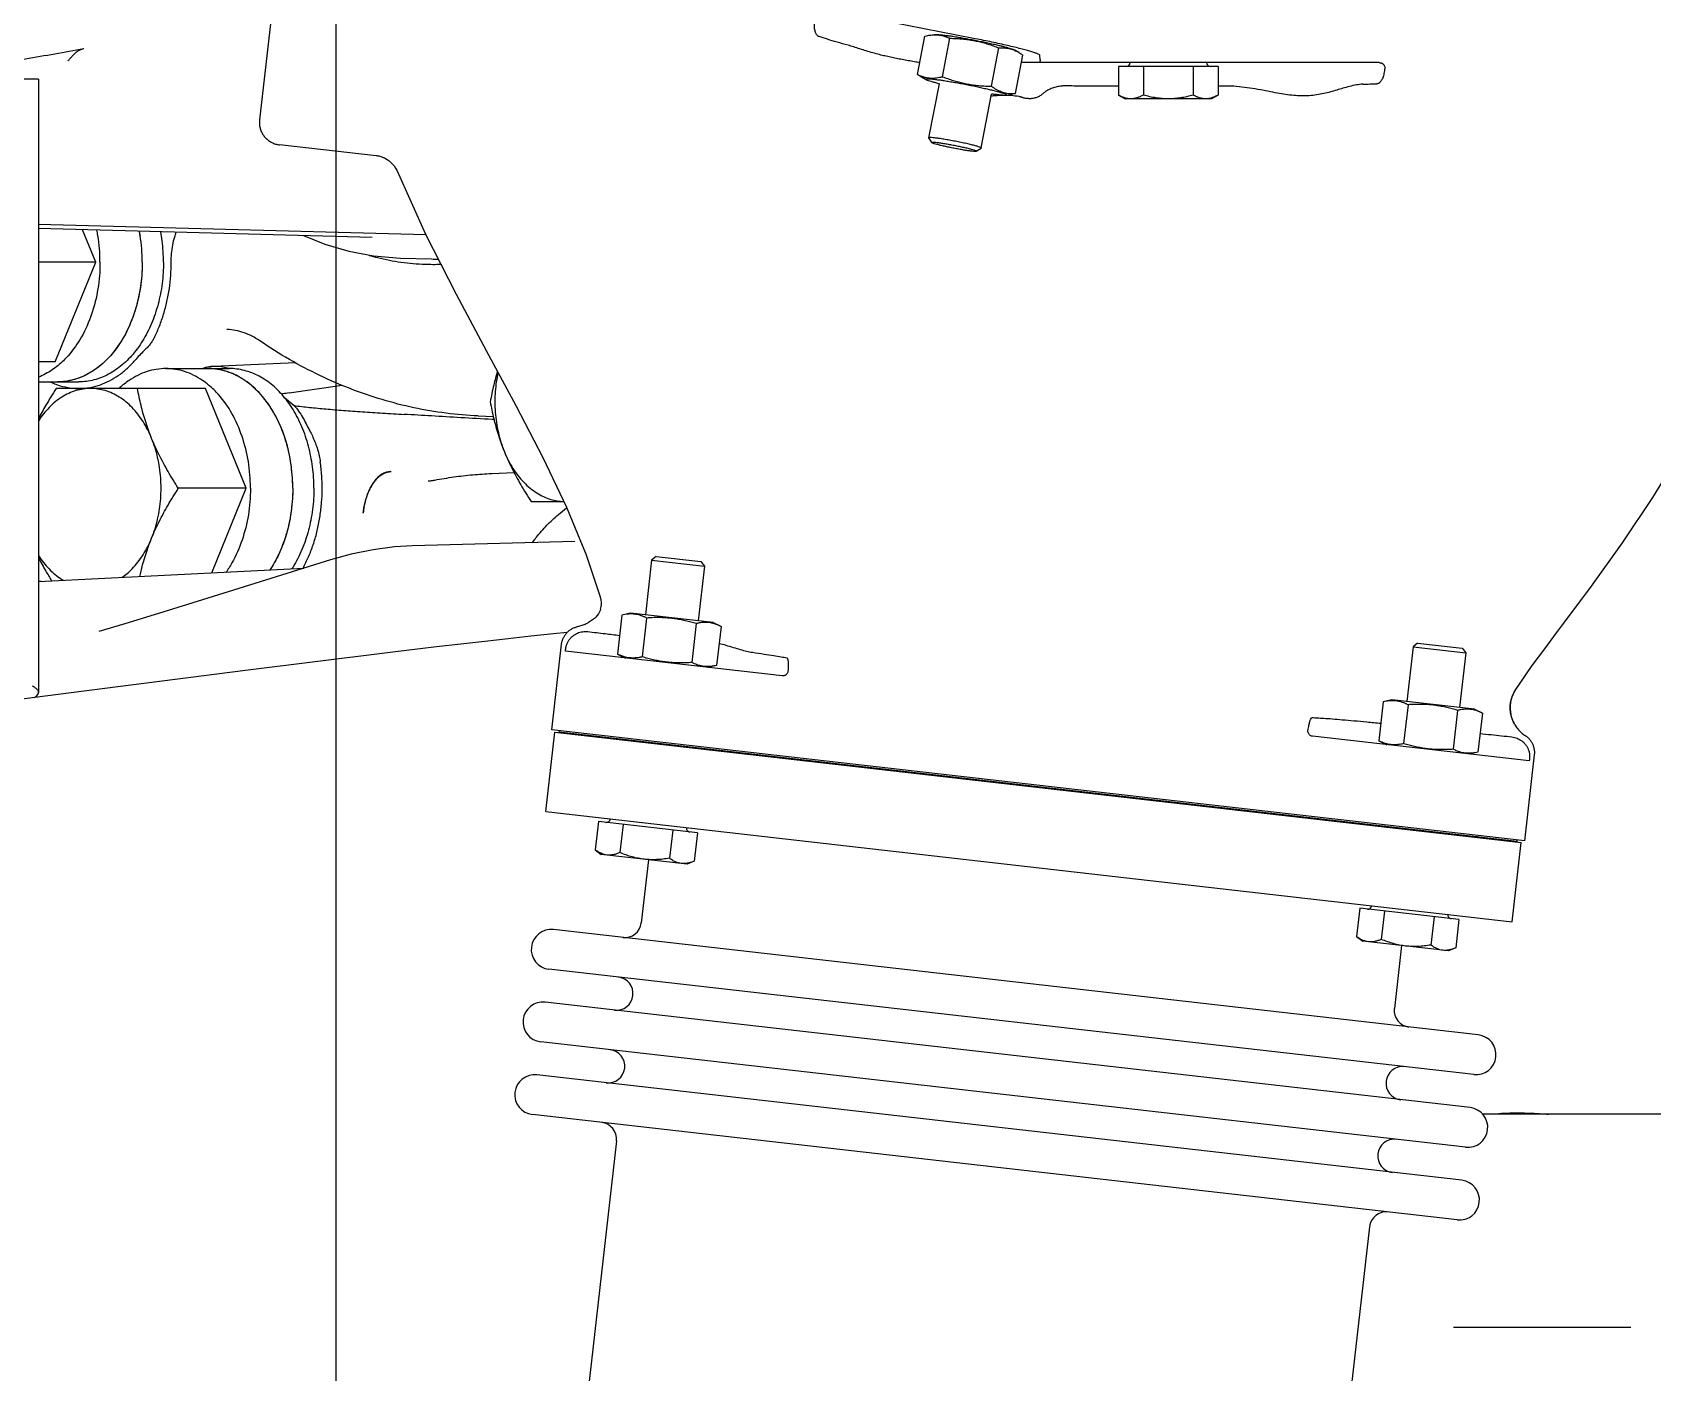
# Model space of a CAD drawing. Header units: millimetres. Extents: x 156850 to 204135, y 56350 to 74150.
# Drawn here: x 174204.4 to 174448, y 61145.5 to 61347.1 of the extents above; entities that cross this region are included whole.
import ezdxf

# ---------------------------------------------------------------- set-up
doc = ezdxf.new("R2010")
doc.units = ezdxf.units.MM
doc.header["$LTSCALE"] = 150
doc.layers.add('-----33 Equipment', color=5, linetype='Continuous')

# ---------------------------------------------------------------- blocks, each defined once
blk = doc.blocks.new('X-2F-PLAN$0$filter_oben')
at = {"color": 0, "linetype": 'Continuous'}
blk.add_arc((1942.26, 6794.25), 158.75, 308.1867, 231.8133, dxfattribs=at)
blk = doc.blocks.new('X-2F-PLAN$0$A$C73FA2420')
at = {"color": 0, "linetype": 'Continuous'}
for p, q in [((1585.73, 1432.99), (1585.73, 1461.52)), ((1585.73, 1432.99), (1493.54, 1432.99)), ((1510.22, 1432.99), (1512.21, 1393.08)), ((1540.23, 1432.99), (1540.23, 1426.94)), ((1543.23, 1430.51), (1543.23, 1432.99)), ((1558.23, 1424.38), (1558.23, 1432.99)), ((1561.95, 1382.84), (1563.28, 1432.99)), ((1562.32, 1374.73), (1563.88, 1432.99)), ((1543.23, 1430.51), (1558.23, 1424.38)), ((1539.23, 1407.88), (1539.23, 1430.35)), ((1558.23, 1424.38), (1563.11, 1426.37)), ((1542.23, 1413.86), (1542.23, 1404.32)), ((1524.23, 1401.76), (1524.23, 1411.98)), ((1511.52, 1406.95), (1524.23, 1401.76)), ((1524.23, 1401.76), (1539.23, 1407.88)), ((1542.6, 1406.62), (1543.13, 1394.37)), ((1599.07, 1397.55), (1579.65, 1399.77)), ((1574.24, 1382.23), (1575.88, 1396.76)), ((1537.86, 1396.02), (1536.66, 1394.56)), ((1538.57, 1395.32), (1539.73, 1387.33)), ((1520.5, 1384.18), (1520.55, 1384.17)), ((1426.09, 1346.09), (1136.86, 1379.05)), ((1558.84, 1378.55), (1558.71, 1373.91)), ((1516.2, 1352.34), (1515.55, 1376.76)), ((1515.55, 1376.75), (1515.55, 1376.75)), ((1526.45, 1364.85), (1526.59, 1361.47)), ((1535.11, 1366.87), (1535.01, 1364.6)), ((1414.2, 1219.63), (1430.05, 1358.73)), ((1420.16, 1218.95), (1436.01, 1358.05)), ((1425.13, 1218.38), (1440.97, 1357.48)), ((1522.23, 1358.93), (1522.23, 1354.02)), ((1431.09, 1217.7), (1446.94, 1356.8)), ((1436.06, 1217.14), (1451.9, 1356.24)), ((1442.02, 1216.46), (1457.87, 1355.56)), ((1475.61, 1356.69), (1459.05, 1211.37)), ((1487.53, 1355.33), (1470.97, 1210.01)), ((1471.21, 1209.47), (1487.89, 1355.8)), ((1475.61, 1356.69), (1487.53, 1355.33)), ((1487.89, 1355.8), (1500.8, 1354.33)), ((1471.12, 1210.63), (1487.54, 1354.69)), ((1487.54, 1354.69), (1487.76, 1354.67)), ((1496.02, 1321.17), (1499.73, 1353.74)), ((1514.23, 1350.64), (1507.77, 1348.46)), ((1516.2, 1352.35), (1516.2, 1352.36)), ((1467.7, 1335.44), (1469.17, 1348.36)), ((1469.86, 1349.29), (1469.17, 1348.36)), ((1474.11, 1348.81), (1469.86, 1349.29)), ((1472.41, 1333.9), (1474.11, 1348.81)), ((1507.59, 1348.41), (1507.78, 1348.46)), ((1473.68, 1345.08), (1469.44, 1345.57)), ((1499.3, 1345.94), (1498.7, 1344.74)), ((1505.15, 1345.27), (1499.3, 1345.94)), ((1505.46, 1343.97), (1505.15, 1345.27)), ((1486.31, 1343.89), (1486.23, 1343.9)), ((1504.05, 1331.56), (1505.46, 1343.97)), ((1468.37, 1341.28), (1458.88, 1342.36)), ((1504.72, 1341.55), (1498.88, 1342.21)), ((1513.43, 1340.8), (1505.21, 1341.74)), ((1513.43, 1340.8), (1512.52, 1332.85)), ((1513.98, 1340.11), (1513.43, 1340.8)), ((1472.83, 1337.62), (1468.59, 1338.11)), ((1513.98, 1340.11), (1513.21, 1333.4)), ((1468.16, 1334.38), (1467.7, 1335.44)), ((1485.4, 1335.94), (1485.32, 1335.95)), ((1472.41, 1333.9), (1468.16, 1334.38)), ((1503.87, 1334.09), (1498.03, 1334.75)), ((1512.52, 1332.85), (1504.3, 1333.79)), ((1513.21, 1333.4), (1512.52, 1332.85)), ((1497.6, 1331.03), (1497.29, 1332.32)), ((1503.45, 1330.36), (1497.6, 1331.03)), ((1504.05, 1331.56), (1503.45, 1330.36)), ((1591.84, 1292.12), (1596.31, 1315.15)), ((1413.18, 1232.83), (831.09, 1299.15)), ((1576.19, 1298.6), (1576.92, 1299.09)), ((1576.92, 1299.09), (1576.94, 1299.09)), ((1576.94, 1299.09), (1585.05, 1297.52)), ((1585.69, 1299.59), (1586.06, 1300.22)), ((1586.45, 1300.81), (1592.22, 1299.69)), ((1592.37, 1298.99), (1592.48, 1298.27)), ((1576.19, 1298.6), (1576.2, 1298.6)), ((1586.13, 1297.06), (1591.9, 1295.93)), ((1574.91, 1291.98), (1575.4, 1291.25)), ((1574.92, 1291.97), (1574.91, 1291.98)), ((1575.41, 1291.24), (1575.4, 1291.25)), ((1575.41, 1291.24), (1583.52, 1289.66)), ((1584.7, 1289.69), (1590.46, 1288.57)), ((1583.34, 1287.5), (1583.45, 1286.78)), ((1583.59, 1286.08), (1589.36, 1284.96)), ((1588.24, 1231.36), (1588.24, 1285.18)), ((1589.75, 1285.55), (1590.12, 1286.18)), ((1588.64, 1282.36), (1589.34, 1282.42)), ((1583.37, 1270.6), (1582.79, 1269.59)), ((1582.79, 1256.59), (1582.79, 1269.59)), ((1587.64, 1270.6), (1583.37, 1270.6)), ((1587.64, 1255.59), (1587.64, 1270.6)), ((1587.64, 1266.84), (1583.37, 1266.84)), ((1587.64, 1259.34), (1583.37, 1259.34)), ((1583.37, 1255.59), (1582.79, 1256.59)), ((1587.64, 1255.59), (1583.37, 1255.59)), ((1483.22, 1208.81), (1486.93, 1241.39)), ((1454.65, 1220.93), (1456.13, 1233.84)), ((1456.82, 1234.78), (1456.13, 1233.84)), ((1461.06, 1234.29), (1456.82, 1234.78)), ((1459.36, 1219.38), (1461.06, 1234.29)), ((1460.63, 1230.56), (1456.39, 1231.05)), ((1486.25, 1231.42), (1485.66, 1230.23)), ((1492.1, 1230.76), (1486.25, 1231.42)), ((1492.41, 1229.46), (1492.1, 1230.76)), ((1455.46, 1228.01), (1445.97, 1229.09)), ((1473.26, 1229.37), (1473.18, 1229.38)), ((1491, 1217.04), (1492.41, 1229.46)), ((1491.68, 1227.03), (1485.83, 1227.69)), ((1500.38, 1226.28), (1492.16, 1227.22)), ((1500.38, 1226.28), (1499.47, 1218.34)), ((1500.93, 1225.59), (1500.38, 1226.28)), ((1459.78, 1223.11), (1455.54, 1223.59)), ((1500.93, 1225.59), (1500.17, 1218.89)), ((1455.12, 1219.86), (1454.65, 1220.93)), ((1472.35, 1221.43), (1472.28, 1221.44)), ((1398.08, 1220.18), (1398.08, 1193.5)), ((1459.36, 1219.38), (1455.12, 1219.86)), ((1490.83, 1219.57), (1484.98, 1220.24)), ((1499.47, 1218.34), (1491.25, 1219.27)), ((1500.17, 1218.89), (1499.47, 1218.34)), ((1484.55, 1216.51), (1484.24, 1217.81)), ((1490.4, 1215.84), (1484.55, 1216.51)), ((1491, 1217.04), (1490.4, 1215.84)), ((1430.08, 1164.77), (1430.08, 1215.79)), ((1459.05, 1211.37), (1470.97, 1210.01)), ((1471.12, 1210.63), (1471.34, 1210.6)), ((1471.21, 1209.47), (1484.13, 1208)), ((1493.59, 1211.05), (1493.96, 1210.83))]:
    blk.add_line(p, q, dxfattribs=at)
for points in [[(1494.13, 1423.02), (1491.45, 1443.73), (1488.81, 1463.72)], [(1513.45, 1389.1), (1511.41, 1395.65), (1509.4, 1402.1), (1507.46, 1408.33), (1505.62, 1414.32), (1503.86, 1420.04), (1502.67, 1423.94)], [(1499.47, 1380.5), (1496.81, 1401.89), (1494.13, 1423.02)], [(1562.22, 1393.16), (1560.95, 1389.97), (1559.87, 1386.32), (1559.17, 1382.61), (1558.84, 1378.54)], [(1515.55, 1376.75), (1515.4, 1379.45), (1514.98, 1382.69), (1514.32, 1385.96), (1513.45, 1389.1)], [(1502.53, 1353.51), (1502.32, 1355.57), (1501.97, 1358.94), (1501.59, 1362.39), (1501.2, 1365.9), (1500.79, 1369.49), (1500.36, 1373.15), (1499.92, 1376.86), (1499.47, 1380.5)], [(1573.87, 1380.94), (1573.8, 1380.81), (1573.65, 1380.55), (1573.46, 1380.28), (1573.24, 1380.02), (1572.99, 1379.77), (1572.7, 1379.54), (1572.39, 1379.32), (1572.05, 1379.13), (1562.45, 1374.79)], [(1562.45, 1374.79), (1553.42, 1370.21), (1544.84, 1365.62), (1536.67, 1361.22), (1528.86, 1357.17), (1521.38, 1353.61), (1514.23, 1350.64)], [(1516.51, 1358.41), (1516.06, 1358.78), (1516.03, 1358.81)], [(1504.63, 1349.42), (1504.53, 1349.54), (1504.22, 1349.98), (1504.04, 1350.27)], [(1506.05, 1348.47), (1505.95, 1348.5), (1505.63, 1348.63), (1505.34, 1348.79), (1505.09, 1348.97), (1504.86, 1349.17), (1504.67, 1349.37), (1504.63, 1349.42)], [(1488.81, 1211.06), (1489.14, 1211.22), (1489.56, 1211.39), (1490.01, 1211.52), (1490.49, 1211.62), (1490.99, 1211.66), (1491.5, 1211.66), (1492.03, 1211.6), (1492.56, 1211.48), (1493.08, 1211.3), (1493.59, 1211.05)], [(1493.96, 1210.83), (1494.94, 1210.17), (1497.56, 1208.34), (1500.09, 1206.48), (1502.47, 1204.7)], [(1502.47, 1204.7), (1509.16, 1199.69), (1516.01, 1194.79), (1522.86, 1190.2), (1529.83, 1185.93), (1536.85, 1182.08), (1543.91, 1178.67), (1549.53, 1176.29)]]:
    blk.add_lwpolyline(points, dxfattribs=at)
for centre, radius, start, end in [((1433.03, 1358.39), 3, 353.5, 173.5), ((1443.96, 1357.14), 3, 353.5, 173.5), ((1454.88, 1355.9), 3, 353.5, 173.5), ((1426.37, 1348.58), 2.5, 263.5, 353.5), ((1437.3, 1347.33), 2.5, 173.5, 353.5), ((1474.57, 1347.59), 0.6, 173.5, 263.5), ((1483.98, 1349.06), 2.9, 340.5838, 353.5), ((1448.23, 1346.09), 2.5, 173.5, 353.5), ((1459.16, 1344.84), 2.5, 173.5, 263.5), ((1473.13, 1334.98), 0.6, 83.5, 173.5), ((1588.24, 1269.44), 0.6, 180, 270), ((1588.24, 1256.74), 0.6, 90, 180), ((1461.52, 1233.08), 0.6, 173.5, 263.5), ((1412.9, 1230.34), 2.5, 353.5, 83.5), ((1423.83, 1229.1), 2.5, 353.5, 173.5), ((1434.76, 1227.85), 2.5, 353.5, 173.5), ((1445.69, 1226.61), 2.5, 83.5, 173.5), ((1460.09, 1220.46), 0.6, 83.5, 173.5), ((1417.18, 1219.29), 3, 173.5, 353.5), ((1428.11, 1218.04), 3, 173.5, 353.5), ((1439.04, 1216.8), 3, 173.5, 353.5), ((1468.92, 1216.92), 2.9, 353.5, 6.4162)]:
    blk.add_arc(centre, radius, start, end, dxfattribs=at)
for points, start_tangent, end_tangent in [([(1585.73, 1452.57), (1587.25, 1443.86), (1588.81, 1434.96), (1590.35, 1426.18)], (0.171631, -0.985161), (0.173242, -0.984879)), ([(1492.75, 1433.67), (1493.02, 1433.28), (1493.31, 1433.04), (1493.54, 1432.99)], (0.502556, -0.864545), (0.999845, -0.017629)), ([(1493.54, 1432.99), (1493.6, 1432.99), (1493.88, 1433.12), (1494.17, 1433.44), (1494.46, 1433.92)], (0.999845, -0.017629), (0.447601, 0.894234)), ([(1510.23, 1432.6), (1510.23, 1432.99)], (0, 1), (-0.026218, 0.999656)), ([(1513.78, 1433), (1511.76, 1431.9), (1510.31, 1431.03)], (-0.889837, -0.456278), (-0.850907, -0.525316)), ([(1514.1, 1433), (1512.1, 1431.41), (1510.53, 1429.49), (1510.37, 1429.23)], (-0.839315, -0.543645), (-0.505007, -0.863115)), ([(1539.23, 1425.18), (1538.91, 1427.38), (1537.94, 1429.49), (1536.37, 1431.41), (1534.37, 1433)], (0, 1), (-0.839272, 0.543712)), ([(1539.23, 1430.35), (1536.71, 1431.9), (1534.69, 1433)], (-0.84076, 0.541408), (-0.889837, 0.456278)), ([(1542.71, 1430.05), (1542.02, 1430.97), (1540.94, 1432.96)], (-0.638762, 0.769404), (-0.3786, 0.92556)), ([(1539.88, 1430.42), (1539.46, 1429.02), (1539.26, 1427.6), (1539.24, 1427.35)], (-0.354196, -0.935171), (-0.043043, -0.999073)), ([(1540.21, 1431.2), (1539.88, 1430.42)], (-0.426821, -0.904336), (-0.354196, -0.935171)), ([(1554.39, 1417.69), (1553.45, 1417.86), (1551.91, 1418.21), (1550.42, 1418.66), (1549, 1419.2), (1547.65, 1419.83), (1546.39, 1420.54), (1545.22, 1421.33), (1544.16, 1422.19), (1543.21, 1423.11), (1542.38, 1424.09), (1541.68, 1425.12), (1541.11, 1426.19), (1540.69, 1427.29), (1540.4, 1428.42), (1540.25, 1429.55), (1540.23, 1430.13)], (-0.988249, 0.152854), (0, 1)), ([(1540.69, 1427.29), (1540.23, 1430.13)], (-0.30679, 0.951777), (0, 1)), ([(1558.18, 1423.76), (1554.23, 1424.08), (1550.42, 1425.02), (1547.01, 1426.54), (1544.16, 1428.55), (1542.71, 1430.05)], (-0.999998, 0.00193), (-0.638762, 0.769404)), ([(1588.52, 1428.54), (1588.84, 1428.27), (1589.16, 1427.99), (1589.46, 1427.71), (1589.73, 1427.42), (1589.96, 1427.12), (1590.14, 1426.82), (1590.27, 1426.51), (1590.35, 1426.18)], (0.767704, -0.640804), (0.173262, -0.984876)), ([(1539.24, 1427.35), (1539.27, 1426.17), (1539.39, 1425.2)], (-0.043043, -0.999073), (0.181914, -0.983314)), ([(1558.23, 1414.22), (1556.62, 1414.27), (1555.02, 1414.42), (1553.45, 1414.67), (1551.91, 1415.03), (1550.42, 1415.48), (1549, 1416.02), (1547.65, 1416.65), (1546.39, 1417.36), (1545.22, 1418.15), (1544.16, 1419.01), (1543.21, 1419.93), (1542.38, 1420.91), (1541.68, 1421.94), (1541.11, 1423.01), (1540.69, 1424.11), (1540.4, 1425.24), (1540.25, 1426.37), (1540.23, 1426.94)], (-1, 0), (0, 1)), ([(1558.23, 1417.4), (1554.23, 1417.72), (1550.42, 1418.66), (1547.01, 1420.17), (1544.16, 1422.19), (1542.02, 1424.6), (1540.69, 1427.29)], (-1, 0), (-0.30679, 0.951777)), ([(1531.73, 1415.99), (1534.26, 1417.29), (1536.37, 1418.94), (1537.94, 1420.86), (1538.91, 1422.98), (1539.23, 1425.18)], (0.92582, 0.377964), (0, 1)), ([(1539.39, 1425.2), (1539.49, 1424.75)], (0.181914, -0.983314), (0.227794, -0.973709)), ([(1539.49, 1424.75), (1539.92, 1423.36), (1540.57, 1422), (1541.41, 1420.7), (1542.44, 1419.47), (1543.65, 1418.33)], (0.227794, -0.973709), (0.763288, -0.646058)), ([(1558.23, 1423.76), (1558.18, 1423.76)], (-1, 0), (-0.999998, 0.00193)), ([(1558.23, 1423.76), (1558.28, 1423.76)], (1, 0), (0.999998, 0.00193)), ([(1558.28, 1423.76), (1562.24, 1424.08), (1563.06, 1424.23)], (0.999998, 0.00193), (0.981171, 0.193141)), ([(1542.23, 1413.86), (1541.78, 1416.69), (1540.45, 1419.38), (1539.31, 1420.82)], (0, 1), (-0.678497, 0.734603)), ([(1510.8, 1420.46), (1512.1, 1418.94), (1514.2, 1417.29), (1516.73, 1415.99)], (0.575006, -0.818149), (0.92582, -0.377964)), ([(1545.08, 1416.97), (1544.39, 1417.66), (1543.65, 1418.33)], (-0.676539, 0.736407), (-0.763288, 0.646058)), ([(1510.98, 1417.77), (1511.76, 1417.59), (1514.27, 1416.89), (1516.73, 1415.99)], (0.977191, -0.212362), (0.92582, -0.377964)), ([(1516.73, 1415.99), (1519.6, 1415.09), (1522.67, 1414.63), (1525.8, 1414.63), (1528.87, 1415.09), (1531.73, 1415.99)], (0.92582, -0.377964), (0.92582, 0.377964)), ([(1516.73, 1415.99), (1519.2, 1414.87), (1521.71, 1413.52), (1524.23, 1411.98)], (0.92582, -0.377964), (0.84076, -0.541408)), ([(1524.23, 1411.98), (1526.76, 1413.52), (1529.27, 1414.87), (1531.73, 1415.99)], (0.84076, 0.541408), (0.92582, 0.377964)), ([(1531.73, 1415.99), (1534.2, 1416.89), (1536.71, 1417.59), (1539.23, 1418.11)], (0.92582, 0.377964), (0.985438, 0.170033)), ([(1546.93, 1415.57), (1546.47, 1415.83), (1546, 1416.14), (1545.53, 1416.52), (1545.08, 1416.97)], (-0.89549, 0.445081), (-0.676539, 0.736407)), ([(1558.23, 1417.4), (1556.62, 1417.45), (1555.02, 1417.6), (1554.39, 1417.69)], (-1, 0), (-0.988249, 0.152854)), ([(1558.23, 1417.4), (1562.24, 1417.72), (1562.89, 1417.83)], (1, 0), (0.982551, 0.185991)), ([(1562.08, 1417.69), (1562.39, 1417.74)], (0.988249, 0.152854), (0.986183, 0.165659)), ([(1562.39, 1417.74), (1562.88, 1417.83)], (0.986183, 0.165659), (0.9826, 0.185735)), ([(1539.76, 1407.42), (1540.45, 1408.34), (1541.78, 1411.03), (1542.23, 1413.86)], (0.638762, 0.769404), (0, 1)), ([(1546.93, 1415.57), (1548.63, 1414.82), (1550.43, 1414.19), (1552.31, 1413.69), (1554.25, 1413.33), (1556.23, 1413.12), (1558.23, 1413.05)], (0.89549, -0.445081), (1, 0)), ([(1558.23, 1414.22), (1559.85, 1414.27), (1561.45, 1414.42), (1562.8, 1414.63)], (1, 0), (0.983254, 0.18224)), ([(1558.23, 1413.05), (1559.52, 1412.99), (1560.8, 1412.82), (1562.03, 1412.53), (1562.74, 1412.31)], (1, 0), (0.94564, -0.325216)), ([(1524.28, 1401.13), (1528.24, 1401.45), (1532.04, 1402.4), (1535.46, 1403.91), (1538.31, 1405.93), (1539.76, 1407.42)], (0.999998, 0.00193), (0.638762, 0.769404)), ([(1540.52, 1402.08), (1540.79, 1402.5), (1541.35, 1403.57), (1541.78, 1404.67), (1542.07, 1405.79), (1542.22, 1406.93), (1542.23, 1407.5)], (0.554366, 0.832273), (0, 1)), ([(1541.78, 1404.67), (1542.23, 1407.5)], (0.30679, 0.951777), (0, 1)), ([(1542.25, 1408.42), (1542.36, 1408.09), (1542.49, 1407.55)], (0.333429, -0.942775), (0.196467, -0.98051)), ([(1542.6, 1406.62), (1542.61, 1406.22), (1542.51, 1405.28), (1542.27, 1404.36)], (0.043106, -0.99907), (-0.324934, -0.945737)), ([(1542.49, 1407.55), (1542.56, 1407.16), (1542.6, 1406.62)], (0.196467, -0.98051), (0.043106, -0.99907)), ([(1524.18, 1401.13), (1520.23, 1401.45), (1516.42, 1402.4), (1513.01, 1403.91), (1511.56, 1404.82)], (-0.999998, 0.00193), (-0.819027, 0.573755)), ([(1524.23, 1394.77), (1528.24, 1395.09), (1532.04, 1396.03), (1535.46, 1397.55), (1538.31, 1399.56), (1540.45, 1401.98), (1541.78, 1404.67)], (1, 0), (0.30679, 0.951777)), ([(1524.23, 1391.59), (1525.85, 1391.64), (1527.45, 1391.79), (1529.02, 1392.05), (1530.56, 1392.4), (1532.04, 1392.85), (1533.47, 1393.39), (1534.81, 1394.02), (1536.08, 1394.73), (1537.24, 1395.52), (1538.31, 1396.38), (1539.26, 1397.3), (1540.08, 1398.29), (1540.79, 1399.31), (1541.35, 1400.38), (1541.78, 1401.48), (1542.07, 1402.61), (1542.22, 1403.75), (1542.23, 1404.32)], (1, 0), (0, 1)), ([(1542.25, 1404.31), (1542.24, 1404.27)], (-0.332626, -0.943059), (-0.338239, -0.94106)), ([(1542.27, 1404.36), (1542.25, 1404.31)], (-0.324934, -0.945737), (-0.332626, -0.943059)), ([(1546.4, 1399.73), (1547.09, 1400.89), (1547.61, 1402.1), (1547.96, 1403.36), (1548.11, 1404.66)], (0.561174, 0.827698), (0.043087, 0.999071)), ([(1535.58, 1397.62), (1536.08, 1397.91), (1537.24, 1398.7), (1538.31, 1399.56), (1539.26, 1400.49), (1540.08, 1401.47), (1540.38, 1401.87)], (0.867289, 0.497805), (0.571956, 0.820284)), ([(1540.38, 1401.87), (1540.52, 1402.08)], (0.571956, 0.820284), (0.554366, 0.832273)), ([(1524.23, 1401.13), (1524.18, 1401.13)], (-1, 0), (-0.999998, 0.00193)), ([(1524.23, 1401.13), (1524.28, 1401.13)], (1, 0), (0.999998, 0.00193)), ([(1535.11, 1366.87), (1535.52, 1371.72), (1536.34, 1376.54), (1537.56, 1381.32), (1539.18, 1386.05), (1541.2, 1390.71), (1543.6, 1395.27), (1546.4, 1399.73)], (0.043087, 0.999071), (0.561174, 0.827698)), ([(1579.65, 1399.77), (1579.04, 1399.78), (1578.46, 1399.69), (1577.9, 1399.5), (1577.38, 1399.22), (1576.92, 1398.85), (1576.53, 1398.41), (1576.22, 1397.91), (1576, 1397.36), (1575.88, 1396.76)], (-0.993919, 0.110111), (-0.115015, -0.993364)), ([(1524.23, 1394.77), (1520.23, 1395.09), (1516.42, 1396.03), (1513.01, 1397.55), (1511.9, 1398.23)], (-1, 0), (-0.832646, 0.553806)), ([(1520.39, 1395.06), (1519.45, 1395.23), (1517.91, 1395.58), (1516.42, 1396.03), (1515, 1396.57), (1513.65, 1397.2), (1512.39, 1397.91), (1511.94, 1398.2)], (-0.988249, 0.152854), (-0.834311, 0.551294)), ([(1528.39, 1395.12), (1529.02, 1395.23), (1530.56, 1395.58), (1532.04, 1396.03), (1533.47, 1396.57), (1534.81, 1397.2), (1535.33, 1397.47)], (0.986183, 0.165659), (0.874998, 0.484126)), ([(1535.33, 1397.47), (1535.58, 1397.62)], (0.874998, 0.484126), (0.867289, 0.497805)), ([(1538.57, 1395.32), (1538.5, 1395.77), (1538.43, 1396.21), (1538.39, 1396.46)], (-0.143529, 0.989646), (-0.178144, 0.984005)), ([(1524.23, 1391.59), (1522.62, 1391.64), (1521.02, 1391.79), (1519.45, 1392.05), (1517.91, 1392.4), (1516.42, 1392.85), (1515, 1393.39), (1513.65, 1394.02), (1512.39, 1394.73), (1512.11, 1394.91)], (-1, 0), (-0.84062, 0.541626)), ([(1524.23, 1394.77), (1522.62, 1394.82), (1521.02, 1394.98), (1520.39, 1395.06)], (-1, 0), (-0.988249, 0.152854)), ([(1524.23, 1394.77), (1525.85, 1394.82), (1527.45, 1394.98), (1528.08, 1395.06)], (1, 0), (0.988249, 0.152854)), ([(1528.08, 1395.06), (1528.39, 1395.12)], (0.988249, 0.152854), (0.986183, 0.165659)), ([(1536.66, 1394.56), (1535.84, 1393.89), (1534.92, 1393.29), (1533.92, 1392.76)], (-0.74385, -0.668347), (-0.903343, -0.428919)), ([(1536.66, 1394.56), (1536.4, 1392.25), (1536.16, 1389.78), (1535.95, 1387.14), (1535.74, 1384.3), (1535.54, 1381.26), (1535.34, 1378.01)], (-0.128233, -0.991744), (-0.058564, -0.998284)), ([(1512.19, 1393.24), (1512.66, 1392.99), (1514.37, 1392.21), (1516.19, 1391.55), (1518.1, 1391.03), (1520.07, 1390.66), (1522.09, 1390.43), (1524.13, 1390.34), (1526.17, 1390.41), (1528.19, 1390.63)], (0.878618, -0.477525), (0.989734, 0.142923)), ([(1532.7, 1392.13), (1531.9, 1391.73), (1531.01, 1391.36), (1530.06, 1391.04), (1529.09, 1390.79), (1528.19, 1390.63)], (-0.873733, -0.486405), (-0.989734, -0.142923)), ([(1533.92, 1392.76), (1533.3, 1392.45), (1532.7, 1392.13)], (-0.903343, -0.428919), (-0.873733, -0.486405)), ([(1523.83, 1383.32), (1523.04, 1383.63), (1522.22, 1383.88), (1521.39, 1384.06), (1520.55, 1384.17)], (-0.91339, 0.407085), (-0.994817, 0.101682)), ([(1520.55, 1384.17), (1521.35, 1384.06), (1522.15, 1383.89), (1522.94, 1383.65), (1523.7, 1383.36), (1524.4, 1383.02), (1525.03, 1382.63), (1525.58, 1382.2)], (0.994222, -0.107345), (0.74273, -0.669591)), ([(1525.58, 1382.24), (1525.08, 1382.63), (1524.49, 1382.99), (1523.83, 1383.32)], (-0.753333, 0.657639), (-0.913393, 0.407079)), ([(1526.73, 1380.06), (1526.7, 1380.36), (1526.64, 1380.66), (1526.54, 1380.94), (1526.41, 1381.23), (1526.24, 1381.5), (1526.05, 1381.76), (1525.83, 1382.01), (1525.58, 1382.24)], (-0.047401, 0.998876), (-0.753333, 0.657639)), ([(1525.58, 1382.2), (1525.96, 1381.81), (1526.27, 1381.39), (1526.5, 1380.96), (1526.66, 1380.51), (1526.73, 1380.06)], (0.74273, -0.669591), (0.078522, -0.996912)), ([(1559.25, 1383.29), (1558.92, 1382.02), (1558.24, 1378.45), (1557.93, 1374.87), (1557.92, 1372.51)], (-0.270311, -0.962773), (0.02958, -0.999562)), ([(1573.87, 1380.94), (1573.92, 1381.06), (1574.13, 1381.63), (1574.24, 1382.23)], (0.437754, 0.899095), (0.113379, 0.993552)), ([(1526.73, 1380.06), (1526.74, 1379.98)], (0.052663, -0.998612), (0.047417, -0.998875)), ([(1534.58, 1364.78), (1534.84, 1369.47), (1535.1, 1373.88), (1535.34, 1378.01)], (0.05675, 0.998388), (0.058564, 0.998284)), ([(1525.35, 1374.39), (1525.37, 1374.06), (1525.41, 1373.72), (1525.46, 1373.39)], (0.043087, -0.999071), (0.185021, -0.982734)), ([(1525.46, 1373.39), (1525.93, 1370.55), (1526.26, 1367.7), (1526.45, 1364.85)], (0.185021, -0.982734), (0.043087, -0.999071)), ([(1558.71, 1373.91), (1558.7, 1372.89)], (-0.026607, -0.999646), (0.002153, -0.999998)), ([(1537.23, 1365.06), (1534.71, 1364.54), (1532.2, 1363.84), (1529.73, 1362.94)], (-0.985438, -0.170033), (-0.92582, -0.377964)), ([(1534.56, 1364.5), (1534.58, 1364.78)], (0.057165, 0.998365), (0.05675, 0.998388)), ([(1541.79, 1363.99), (1539.76, 1364.54), (1537.23, 1365.06)], (-0.956759, 0.290881), (-0.985438, 0.170033)), ([(1529.73, 1362.94), (1527.27, 1361.83), (1524.76, 1360.48), (1522.23, 1358.93)], (-0.92582, -0.377964), (-0.84076, -0.541408)), ([(1529.73, 1362.94), (1527.2, 1361.65), (1525.1, 1359.99), (1523.53, 1358.07), (1522.56, 1355.96), (1522.24, 1354.04)], (-0.92582, -0.377964), (-0.037788, -0.999286)), ([(1541.62, 1363.9), (1538.8, 1364.31), (1535.67, 1364.31), (1532.6, 1363.85), (1529.73, 1362.94)], (-0.977392, 0.211437), (-0.92582, -0.377964)), ([(1516.51, 1358.41), (1516.86, 1358.13), (1518.66, 1356.56), (1520.3, 1354.8), (1521.28, 1353.58)], (0.792403, -0.609998), (0.599526, -0.800356)), ([(1499.73, 1353.74), (1499.81, 1353.74), (1499.91, 1353.73), (1500.04, 1353.72)], (0.113203, 0.993572), (0.995015, -0.099727)), ([(1500.04, 1353.72), (1500.15, 1353.71), (1500.27, 1353.69), (1500.39, 1353.66), (1500.52, 1353.63)], (0.995015, -0.099727), (0.962045, -0.272891)), ([(1500.52, 1353.63), (1500.98, 1353.46), (1501.38, 1353.23), (1501.72, 1352.96), (1502.01, 1352.65), (1502.25, 1352.32), (1502.44, 1351.96), (1502.58, 1351.59), (1502.66, 1351.2), (1502.7, 1350.8), (1502.68, 1350.4)], (0.962045, -0.272891), (-0.116345, -0.993209)), ([(1500.8, 1354.33), (1501.26, 1354.24), (1501.7, 1354.08), (1502.11, 1353.85), (1502.48, 1353.57), (1502.8, 1353.23), (1503.06, 1352.84), (1503.27, 1352.42), (1503.4, 1351.97)], (0.993572, -0.113203), (0.20748, -0.978239)), ([(1502.68, 1350.4), (1502.37, 1347.76), (1502.11, 1345.62)], (-0.116345, -0.993209), (-0.118786, -0.99292)), ([(1504.04, 1350.27), (1503.84, 1350.65), (1503.58, 1351.3), (1503.4, 1351.97)], (-0.492427, 0.870354), (-0.207484, 0.978238)), ([(1469.07, 1347.5), (1469.16, 1347.95), (1469.33, 1348.4), (1469.56, 1348.84), (1469.86, 1349.29)], (0.113203, 0.993572), (0.594823, 0.803857)), ([(1506.05, 1348.47), (1506.47, 1348.38), (1506.91, 1348.34), (1507.35, 1348.37), (1507.59, 1348.41)], (0.956157, -0.292856), (0.975529, 0.219872)), ([(1468.44, 1341.9), (1468.58, 1342.81), (1468.79, 1343.72), (1469.08, 1344.64), (1469.44, 1345.57)], (0.113203, 0.993572), (0.384329, 0.923196)), ([(1469.44, 1345.57), (1469.25, 1346.07), (1469.12, 1346.56), (1469.06, 1347.03), (1469.07, 1347.5)], (-0.398749, 0.91706), (0.113203, 0.993572)), ([(1498.84, 1344.73), (1498.96, 1345.13), (1499.11, 1345.54), (1499.3, 1345.94)], (0.246771, 0.969074), (0.446198, 0.894934)), ([(1504.84, 1341.78), (1504.91, 1341.95), (1505.07, 1342.35), (1505.19, 1342.76), (1505.27, 1343.16), (1505.32, 1343.57), (1505.33, 1343.99), (1505.3, 1344.41), (1505.24, 1344.84), (1505.15, 1345.27)], (0.415887, 0.909416), (-0.233445, 0.97237)), ([(1498.82, 1342.47), (1498.78, 1342.65), (1498.72, 1343.08), (1498.7, 1343.49), (1498.71, 1343.91), (1498.75, 1344.32), (1498.83, 1344.72)], (-0.200654, 0.979662), (0.244138, 0.96974)), ([(1498.83, 1344.72), (1498.84, 1344.73)], (0.244138, 0.96974), (0.246771, 0.969074)), ([(1468.59, 1338.11), (1468.45, 1339.09), (1468.38, 1340.05), (1468.37, 1340.98), (1468.44, 1341.9)], (-0.166805, 0.98599), (0.113203, 0.993572)), ([(1498.09, 1338.52), (1498.14, 1338.94), (1498.27, 1339.75), (1498.44, 1340.57), (1498.64, 1341.39), (1498.88, 1342.21)], (0.113201, 0.993572), (0.289267, 0.957248)), ([(1498.88, 1342.21), (1498.82, 1342.47)], (-0.233445, 0.97237), (-0.200654, 0.979662)), ([(1503.87, 1334.09), (1504.11, 1334.91), (1504.31, 1335.73), (1504.48, 1336.54), (1504.61, 1337.36), (1504.7, 1338.19), (1504.76, 1339.02), (1504.78, 1339.85), (1504.77, 1340.69), (1504.72, 1341.55)], (0.289267, 0.957248), (-0.06652, 0.997785)), ([(1504.72, 1341.55), (1504.84, 1341.78)], (0.446198, 0.894934), (0.415887, 0.909416)), ([(1467.8, 1336.31), (1467.89, 1336.76), (1468.05, 1337.21), (1468.29, 1337.66), (1468.59, 1338.11)], (0.113203, 0.993572), (0.594823, 0.803857)), ([(1498.03, 1334.75), (1497.98, 1335.61), (1497.97, 1336.45), (1497.99, 1337.28), (1498.04, 1338.11), (1498.09, 1338.52)], (-0.06652, 0.997785), (0.113201, 0.993572)), ([(1467.83, 1335.46), (1467.79, 1335.85), (1467.8, 1336.31)], (-0.167386, 0.985891), (0.113203, 0.993572)), ([(1467.84, 1335.38), (1467.83, 1335.46)], (-0.191012, 0.981588), (-0.167386, 0.985891)), ([(1468.16, 1334.38), (1467.97, 1334.89), (1467.84, 1335.38)], (-0.398749, 0.91706), (-0.191012, 0.981588)), ([(1497.6, 1331.03), (1497.51, 1331.46), (1497.45, 1331.89), (1497.42, 1332.31), (1497.43, 1332.72), (1497.48, 1333.14), (1497.56, 1333.54), (1497.68, 1333.95), (1497.7, 1333.98)], (-0.233445, 0.97237), (0.331399, 0.943491)), ([(1497.7, 1333.98), (1497.84, 1334.35), (1497.91, 1334.52)], (0.331399, 0.943491), (0.415887, 0.909416)), ([(1497.91, 1334.52), (1498.03, 1334.75)], (0.415887, 0.909416), (0.446198, 0.894934)), ([(1503.93, 1333.83), (1503.87, 1334.09)], (-0.200654, 0.979662), (-0.233445, 0.97237)), ([(1503.92, 1331.58), (1504, 1331.98), (1504.04, 1332.39), (1504.05, 1332.8), (1504.03, 1333.22), (1503.97, 1333.65), (1503.93, 1333.83)], (0.244138, 0.96974), (-0.200654, 0.979662)), ([(1500.91, 1330.65), (1500.64, 1329.65), (1500.3, 1328.51), (1499.99, 1327.47), (1499.73, 1326.51), (1499.56, 1325.62)], (-0.239508, -0.970894), (-0.140467, -0.990085)), ([(1503.45, 1330.36), (1503.64, 1330.76), (1503.79, 1331.17), (1503.91, 1331.57)], (0.446198, 0.894934), (0.246771, 0.969074)), ([(1503.91, 1331.57), (1503.92, 1331.58)], (0.246771, 0.969074), (0.244138, 0.96974)), ([(1499.56, 1325.62), (1499.3, 1323.87), (1499.08, 1322.43), (1498.89, 1321.29), (1498.74, 1320.48)], (-0.140467, -0.990085), (-0.204317, -0.978905)), ([(1496.72, 1320.29), (1496.55, 1320.33), (1496.39, 1320.4), (1496.25, 1320.51), (1496.14, 1320.65), (1496.06, 1320.81), (1496.02, 1320.98), (1496.02, 1321.17)], (-0.997327, 0.073065), (0.113203, 0.993572)), ([(1498.74, 1320.48), (1498.7, 1320.42), (1498.61, 1320.36), (1498.48, 1320.32), (1498.3, 1320.28), (1498.08, 1320.26), (1497.81, 1320.25), (1497.5, 1320.26), (1497.14, 1320.27), (1496.72, 1320.29)], (-0.204317, -0.978905), (-0.997327, 0.073065)), ([(1592.15, 1315.59), (1592.23, 1315.76), (1592.37, 1315.91), (1592.56, 1316.05), (1592.79, 1316.15), (1593.04, 1316.22), (1593.31, 1316.28), (1593.6, 1316.31), (1593.93, 1316.32), (1594.29, 1316.32), (1594.69, 1316.29), (1595.09, 1316.24), (1595.49, 1316.17)], (0.317941, 0.94811), (0.981627, -0.190809)), ([(1590.86, 1311.26), (1591.32, 1312.91), (1591.75, 1314.36), (1592.15, 1315.59)], (0.26231, 0.964984), (0.317941, 0.94811)), ([(1589.44, 1306.54), (1589.71, 1307.53), (1590.01, 1308.52), (1590.31, 1309.48), (1590.61, 1310.4), (1590.86, 1311.26)], (0.24965, 0.968336), (0.26231, 0.964984)), ([(1588.21, 1300.47), (1588.36, 1301.27), (1588.53, 1302.2), (1588.7, 1303.1), (1588.87, 1303.99), (1589.05, 1304.86), (1589.24, 1305.71), (1589.44, 1306.54)], (0.192723, 0.981253), (0.249658, 0.968334)), ([(1575.48, 1291.33), (1575.59, 1291.61), (1575.73, 1292.07), (1575.88, 1292.68), (1576.06, 1293.42), (1576.24, 1294.25), (1576.41, 1295.12), (1576.58, 1296), (1576.72, 1296.83), (1576.84, 1297.58), (1576.92, 1298.21), (1576.96, 1298.68), (1576.97, 1298.98)], (0.350599, 0.936526), (0.025759, 0.999668)), ([(1576.97, 1298.98), (1576.94, 1299.09)], (0.025759, 0.999668), (-0.981627, 0.190809)), ([(1585.05, 1297.52), (1585.07, 1297.61), (1585.23, 1298.22), (1585.38, 1298.73), (1585.5, 1299.15), (1585.61, 1299.44), (1585.69, 1299.59)], (0.24037, 0.970681), (0.511232, 0.859443)), ([(1585.77, 1299.67), (1585.81, 1299.6), (1585.82, 1299.4), (1585.81, 1299.08), (1585.78, 1298.66), (1585.72, 1298.12), (1585.64, 1297.5), (1585.63, 1297.4)], (0.981627, -0.190809), (-0.140757, -0.990044)), ([(1585.69, 1299.59), (1585.7, 1299.62), (1585.77, 1299.67)], (0.511232, 0.859443), (0.981627, -0.190809)), ([(1586.19, 1300.16), (1586.14, 1300.02), (1586.03, 1299.62), (1585.96, 1299.21), (1585.92, 1298.8), (1585.92, 1298.37), (1585.96, 1297.95), (1586.03, 1297.51), (1586.07, 1297.32)], (-0.328224, -0.9446), (0.213746, -0.976889)), ([(1586.05, 1300.21), (1586.19, 1300.43), (1586.45, 1300.81)], (0.511119, 0.85951), (0.589591, 0.807702)), ([(1586.45, 1300.81), (1586.28, 1300.42), (1586.19, 1300.16)], (-0.429609, -0.903015), (-0.328224, -0.9446)), ([(1592.22, 1299.69), (1592.32, 1299.24), (1592.37, 1298.98)], (0.244089, -0.969753), (0.151923, -0.988392)), ([(1592.37, 1298.98), (1592.39, 1298.8), (1592.43, 1298.38), (1592.43, 1298.27)], (0.151923, -0.988392), (0.025785, -0.999668)), ([(1574.9, 1291.98), (1574.89, 1292.07), (1574.89, 1292.32), (1574.93, 1292.72), (1575, 1293.25), (1575.1, 1293.88), (1575.22, 1294.59), (1575.36, 1295.33), (1575.51, 1296.06), (1575.66, 1296.76), (1575.8, 1297.38), (1575.94, 1297.9), (1576.05, 1298.29), (1576.14, 1298.53), (1576.19, 1298.6)], (-0.755198, 0.655497), (0.945761, 0.324864)), ([(1574.92, 1291.97), (1574.98, 1292.05), (1575.07, 1292.28), (1575.18, 1292.67), (1575.32, 1293.19), (1575.46, 1293.81), (1575.61, 1294.51), (1575.76, 1295.25), (1575.9, 1295.99), (1576.02, 1296.69), (1576.12, 1297.32), (1576.19, 1297.85), (1576.23, 1298.25), (1576.23, 1298.51), (1576.2, 1298.6)], (0.981627, -0.190809), (-0.981627, 0.190809)), ([(1585.63, 1297.4), (1585.53, 1296.79), (1585.41, 1296.02), (1585.27, 1295.19), (1585.12, 1294.34), (1584.95, 1293.46), (1584.78, 1292.59), (1584.6, 1291.74), (1584.42, 1290.92), (1584.24, 1290.16), (1584.1, 1289.55)], (-0.140757, -0.990044), (-0.24037, -0.970681)), ([(1586.13, 1297.06), (1585.83, 1296.25), (1585.56, 1295.45), (1585.33, 1294.65), (1585.14, 1293.85), (1584.98, 1293.03), (1584.86, 1292.21), (1584.77, 1291.39), (1584.72, 1290.55), (1584.7, 1289.69)], (-0.363174, -0.931721), (-0.012299, -0.999924)), ([(1586.07, 1297.32), (1586.13, 1297.06)], (0.213746, -0.976889), (0.244089, -0.969753)), ([(1592.14, 1296.51), (1592.07, 1296.33), (1591.9, 1295.93)], (-0.342303, -0.93959), (-0.429609, -0.903015)), ([(1592.18, 1296.63), (1592.14, 1296.51)], (-0.320634, -0.947203), (-0.342303, -0.93959)), ([(1592.21, 1296.73), (1592.18, 1296.63)], (-0.301467, -0.953477), (-0.320634, -0.947203)), ([(1592.43, 1298.27), (1592.43, 1297.95), (1592.39, 1297.54), (1592.32, 1297.13), (1592.21, 1296.73)], (0.025785, -0.999668), (-0.301467, -0.953477)), ([(1592.48, 1298.27), (1592.49, 1298.11), (1592.48, 1297.79), (1592.44, 1297.36), (1592.38, 1296.83), (1592.3, 1296.2), (1592.29, 1296.11)], (0.152054, -0.988372), (-0.140757, -0.990044)), ([(1591.9, 1295.93), (1591.87, 1295.08), (1591.82, 1294.24), (1591.73, 1293.41), (1591.61, 1292.59), (1591.45, 1291.77), (1591.26, 1290.97), (1591.03, 1290.17), (1590.76, 1289.37), (1590.46, 1288.57)], (-0.012299, -0.999924), (-0.363174, -0.931721)), ([(1592.29, 1296.11), (1592.2, 1295.49), (1592.07, 1294.72), (1591.93, 1293.9), (1591.78, 1293.04), (1591.61, 1292.17), (1591.44, 1291.29), (1591.26, 1290.44), (1591.08, 1289.62), (1590.91, 1288.86), (1590.76, 1288.26)], (-0.140757, -0.990044), (-0.24037, -0.970681)), ([(1589.34, 1282.42), (1589.44, 1282.51), (1589.57, 1282.76), (1589.72, 1283.17), (1589.9, 1283.74), (1590.1, 1284.44), (1590.33, 1285.28), (1590.56, 1286.23), (1590.81, 1287.28), (1591.07, 1288.41), (1591.33, 1289.61), (1591.59, 1290.86), (1591.84, 1292.12)], (0.996261, 0.086397), (0.190809, 0.981627)), ([(1575.41, 1291.24), (1575.48, 1291.33)], (0.981627, -0.190809), (0.350599, 0.936526)), ([(1583.31, 1287.5), (1583.31, 1287.93), (1583.25, 1289.15), (1583.2, 1289.73)], (0.017341, 0.99985), (-0.102894, 0.994692)), ([(1583.34, 1287.5), (1583.32, 1287.67), (1583.33, 1287.98), (1583.37, 1288.41), (1583.43, 1288.95), (1583.51, 1289.57), (1583.52, 1289.66)], (-0.152054, 0.988372), (0.140757, 0.990044)), ([(1584.1, 1289.55), (1584.08, 1289.46), (1583.92, 1288.85), (1583.77, 1288.33), (1583.65, 1287.92), (1583.54, 1287.63), (1583.45, 1287.45), (1583.38, 1287.4)], (-0.24037, -0.970681), (-0.981627, 0.190809)), ([(1584.54, 1289.47), (1584.43, 1289.31), (1584.2, 1288.93), (1584.01, 1288.54), (1583.85, 1288.15), (1583.73, 1287.75), (1583.64, 1287.35), (1583.59, 1286.94), (1583.58, 1286.51), (1583.59, 1286.08)], (-0.564131, -0.825685), (0.060052, -0.998195)), ([(1584.7, 1289.69), (1584.54, 1289.47)], (-0.589591, -0.807702), (-0.564131, -0.825685)), ([(1583.13, 1285.53), (1583.28, 1286.71), (1583.31, 1287.5)], (0.173489, 0.984836), (0.017341, 0.99985)), ([(1583.38, 1287.4), (1583.34, 1287.47), (1583.34, 1287.5)], (-0.981627, 0.190809), (-0.152054, 0.988372)), ([(1583.59, 1286.08), (1583.49, 1286.53), (1583.44, 1286.79)], (-0.244089, 0.969753), (-0.151923, 0.988392)), ([(1590.47, 1287.82), (1590.46, 1287.71), (1590.41, 1287.3), (1590.33, 1286.89), (1590.2, 1286.49), (1590.08, 1286.2)], (-0.057542, -0.998343), (-0.39839, -0.917216)), ([(1590.76, 1288.26), (1590.74, 1288.17), (1590.58, 1287.55), (1590.44, 1287.04), (1590.31, 1286.63), (1590.2, 1286.33), (1590.12, 1286.18)], (-0.24037, -0.970681), (-0.511232, -0.859443)), ([(1590.46, 1288.57), (1590.48, 1288.13), (1590.47, 1287.95)], (0.060052, -0.998195), (-0.034599, -0.999401)), ([(1590.47, 1287.95), (1590.47, 1287.82)], (-0.034599, -0.999401), (-0.057542, -0.998343)), ([(1582.82, 1284.03), (1582.84, 1284.34), (1582.89, 1284.65), (1582.96, 1284.93)], (0.01422, 0.999899), (0.306095, 0.952001)), ([(1582.96, 1284.93), (1583, 1285.04), (1583.04, 1285.16)], (0.306087, 0.952004), (0.302796, 0.953055)), ([(1583.04, 1285.16), (1583.09, 1285.34), (1583.13, 1285.53)], (0.302073, 0.953285), (0.173489, 0.984836)), ([(1589.76, 1285.56), (1589.62, 1285.34), (1589.36, 1284.96)], (-0.511119, -0.85951), (-0.589591, -0.807702)), ([(1590.04, 1286.1), (1589.85, 1285.72), (1589.76, 1285.56)], (-0.416538, -0.909118), (-0.511119, -0.85951)), ([(1590.08, 1286.2), (1590.04, 1286.1)], (-0.39839, -0.917216), (-0.416538, -0.909118)), ([(1582.85, 1283.52), (1582.82, 1283.78), (1582.82, 1284.03)], (-0.118863, 0.992911), (0.013989, 0.999902)), ([(1583.49, 1282.05), (1583.31, 1282.28), (1583.17, 1282.52), (1583.05, 1282.76), (1582.96, 1283.01), (1582.89, 1283.26), (1582.85, 1283.52)], (-0.653342, 0.757063), (-0.118863, 0.992911)), ([(1584.7, 1279.3), (1584.64, 1279.66), (1584.56, 1280.02), (1584.46, 1280.36), (1584.33, 1280.7), (1584.18, 1281.03), (1583.99, 1281.36), (1583.77, 1281.7), (1583.49, 1282.05)], (-0.120825, 0.992674), (-0.653342, 0.757063)), ([(1588.64, 1282.36), (1588.56, 1282.37), (1588.48, 1282.39), (1588.37, 1282.4), (1588.24, 1282.43)], (-0.996261, -0.086397), (-0.983659, 0.180044)), ([(1584.69, 1270.6), (1584.7, 1272.42), (1584.71, 1275.22), (1584.73, 1277.9)], (0.003421, 0.999994), (0.008628, 0.999963)), ([(1584.73, 1278.88), (1584.72, 1279.1), (1584.7, 1279.3)], (-0.012521, 0.999922), (-0.12076, 0.992682)), ([(1584.73, 1277.9), (1584.73, 1278.39), (1584.73, 1278.88)], (0.008628, 0.999963), (-0.012521, 0.999922)), ([(1582.79, 1268.72), (1582.83, 1269.18), (1582.92, 1269.56)], (0, 1), (0.277916, 0.960605)), ([(1582.92, 1269.56), (1582.94, 1269.64)], (0.277916, 0.960605), (0.300903, 0.953655)), ([(1582.94, 1269.64), (1583.12, 1270.12), (1583.37, 1270.6)], (0.300903, 0.953655), (0.5, 0.866025)), ([(1583.37, 1266.84), (1583.12, 1267.33), (1582.94, 1267.8), (1582.83, 1268.26), (1582.79, 1268.72)], (-0.5, 0.866025), (0, 1)), ([(1582.79, 1263.09), (1582.83, 1264.01), (1582.94, 1264.94), (1583.12, 1265.88), (1583.37, 1266.84)], (0, 1), (0.27735, 0.960769)), ([(1583.37, 1259.34), (1583.12, 1260.3), (1582.94, 1261.25), (1582.83, 1262.17), (1582.79, 1263.09)], (-0.27735, 0.960769), (0, 1)), ([(1582.79, 1257.46), (1582.83, 1257.92), (1582.94, 1258.39), (1583.12, 1258.86), (1583.37, 1259.34)], (0, 1), (0.5, 0.866025)), ([(1582.92, 1256.62), (1582.83, 1257), (1582.79, 1257.46)], (-0.277916, 0.960605), (0, 1)), ([(1582.94, 1256.54), (1582.92, 1256.62)], (-0.300903, 0.953655), (-0.277916, 0.960605)), ([(1583.37, 1255.59), (1583.12, 1256.07), (1582.94, 1256.54)], (-0.5, 0.866025), (-0.300903, 0.953655)), ([(1584.71, 1254.41), (1584.7, 1255.59)], (-0.005581, 0.999984), (-0.004918, 0.999988)), ([(1583.65, 1246.66), (1583.93, 1248.1), (1584.22, 1249.62), (1584.47, 1251.23), (1584.65, 1252.86), (1584.71, 1254.42)], (0.182255, 0.983251), (-0.005581, 0.999984)), ([(1584.99, 1233.85), (1584.89, 1234.78), (1584.66, 1235.84), (1584.38, 1236.83), (1584.11, 1237.75), (1583.84, 1238.7), (1583.59, 1239.72), (1583.39, 1240.79), (1583.26, 1241.89), (1583.23, 1243.04), (1583.3, 1244.23), (1583.44, 1245.44), (1583.65, 1246.66)], (-0.02875, 0.999587), (0.182326, 0.983238)), ([(1486.93, 1241.39), (1486.97, 1241.57), (1487.05, 1241.72), (1487.16, 1241.86), (1487.3, 1241.97), (1487.46, 1242.05), (1487.63, 1242.08), (1487.81, 1242.08)], (0.113203, 0.993572), (0.988202, -0.153158)), ([(1487.81, 1242.08), (1488.22, 1242.01), (1488.58, 1241.94), (1488.88, 1241.87), (1489.14, 1241.8), (1489.35, 1241.73), (1489.52, 1241.66), (1489.64, 1241.59), (1489.71, 1241.51), (1489.74, 1241.44)], (0.988202, -0.153158), (-0.021125, -0.999777)), ([(1489.74, 1241.44), (1489.71, 1240.7), (1489.65, 1239.7), (1489.56, 1238.44), (1489.43, 1236.93), (1489.28, 1235.19), (1489.1, 1233.22), (1488.9, 1231.12)], (-0.021125, -0.999777), (-0.095862, -0.995395)), ([(1456.03, 1232.98), (1456.12, 1233.43), (1456.28, 1233.88), (1456.51, 1234.33), (1456.82, 1234.78)], (0.113203, 0.993572), (0.594823, 0.803857)), ([(1584.99, 1233.84), (1585.03, 1232.73), (1585.06, 1231.74)], (0.02875, -0.999587), (0.038625, -0.999254)), ([(1455.39, 1227.39), (1455.53, 1228.3), (1455.75, 1229.2), (1456.03, 1230.12), (1456.39, 1231.05)], (0.113203, 0.993572), (0.384329, 0.923196)), ([(1456.39, 1231.05), (1456.2, 1231.56), (1456.07, 1232.04), (1456.01, 1232.52), (1456.03, 1232.98)], (-0.398749, 0.91706), (0.113203, 0.993572)), ([(1485.79, 1230.21), (1485.91, 1230.62), (1486.07, 1231.02), (1486.25, 1231.42)], (0.246771, 0.969074), (0.446198, 0.894934)), ([(1491.79, 1227.26), (1491.86, 1227.43), (1492.02, 1227.84), (1492.14, 1228.24), (1492.22, 1228.65), (1492.27, 1229.06), (1492.28, 1229.47), (1492.25, 1229.89), (1492.19, 1230.32), (1492.1, 1230.76)], (0.415887, 0.909416), (-0.233445, 0.97237)), ([(1587.44, 1230.53), (1587.01, 1230.58), (1586.61, 1230.65), (1586.27, 1230.73), (1585.96, 1230.83), (1585.7, 1230.95), (1585.48, 1231.08), (1585.3, 1231.23), (1585.17, 1231.39), (1585.09, 1231.56), (1585.06, 1231.74)], (-0.997067, 0.076529), (-0.038625, 0.999254)), ([(1588.06, 1230.83), (1587.93, 1230.69), (1587.78, 1230.6), (1587.62, 1230.54), (1587.44, 1230.53)], (-0.605787, -0.795627), (-0.997067, 0.076529)), ([(1588.24, 1231.36), (1588.23, 1231.24), (1588.21, 1231.13), (1588.17, 1231.02), (1588.12, 1230.92), (1588.06, 1230.83)], (0, -1), (-0.605787, -0.795627)), ([(1485.77, 1227.95), (1485.74, 1228.13), (1485.68, 1228.56), (1485.65, 1228.98), (1485.66, 1229.39), (1485.7, 1229.81), (1485.79, 1230.2)], (-0.200654, 0.979662), (0.244138, 0.96974)), ([(1485.79, 1230.2), (1485.79, 1230.21)], (0.244138, 0.96974), (0.246771, 0.969074)), ([(1455.54, 1223.59), (1455.4, 1224.58), (1455.33, 1225.53), (1455.32, 1226.46), (1455.39, 1227.39)], (-0.166805, 0.98599), (0.113203, 0.993572)), ([(1485.04, 1224.01), (1485.09, 1224.42), (1485.22, 1225.24), (1485.39, 1226.05), (1485.59, 1226.87), (1485.83, 1227.69)], (0.113205, 0.993572), (0.289267, 0.957248)), ([(1485.83, 1227.69), (1485.77, 1227.95)], (-0.233445, 0.97237), (-0.200654, 0.979662)), ([(1490.83, 1219.57), (1491.06, 1220.4), (1491.26, 1221.21), (1491.43, 1222.03), (1491.56, 1222.85), (1491.66, 1223.67), (1491.71, 1224.5), (1491.73, 1225.33), (1491.72, 1226.17), (1491.68, 1227.03)], (0.289267, 0.957248), (-0.06652, 0.997785)), ([(1491.68, 1227.03), (1491.79, 1227.26)], (0.446198, 0.894934), (0.415887, 0.909416)), ([(1454.75, 1221.79), (1454.84, 1222.25), (1455, 1222.69), (1455.24, 1223.14), (1455.54, 1223.59)], (0.113203, 0.993572), (0.594823, 0.803857)), ([(1484.98, 1220.24), (1484.93, 1221.09), (1484.92, 1221.94), (1484.94, 1222.77), (1485, 1223.59), (1485.04, 1224.01)], (-0.06652, 0.997785), (0.113205, 0.993572)), ([(1454.78, 1220.94), (1454.74, 1221.33), (1454.75, 1221.79)], (-0.167386, 0.985891), (0.113203, 0.993572)), ([(1454.8, 1220.86), (1454.78, 1220.94)], (-0.191012, 0.981588), (-0.167386, 0.985891)), ([(1455.12, 1219.86), (1454.92, 1220.37), (1454.8, 1220.86)], (-0.398749, 0.91706), (-0.191012, 0.981588)), ([(1484.55, 1216.51), (1484.46, 1216.94), (1484.4, 1217.37), (1484.37, 1217.79), (1484.38, 1218.21), (1484.43, 1218.62), (1484.51, 1219.03), (1484.64, 1219.43), (1484.65, 1219.47)], (-0.233445, 0.97237), (0.331399, 0.943491)), ([(1484.65, 1219.47), (1484.79, 1219.83), (1484.87, 1220)], (0.331399, 0.943491), (0.415887, 0.909416)), ([(1484.87, 1220), (1484.98, 1220.24)], (0.415887, 0.909416), (0.446198, 0.894934)), ([(1490.88, 1219.32), (1490.83, 1219.57)], (-0.200654, 0.979662), (-0.233445, 0.97237)), ([(1490.87, 1217.06), (1490.95, 1217.46), (1491, 1217.87), (1491.01, 1218.29), (1490.98, 1218.71), (1490.92, 1219.13), (1490.88, 1219.32)], (0.244138, 0.96974), (-0.200654, 0.979662)), ([(1487.36, 1216.19), (1487.18, 1214.53), (1486.84, 1211.41)], (-0.107617, -0.994192), (-0.110061, -0.993925)), ([(1490.4, 1215.84), (1490.59, 1216.25), (1490.74, 1216.65), (1490.86, 1217.05)], (0.446198, 0.894934), (0.246771, 0.969074)), ([(1490.86, 1217.05), (1490.87, 1217.06)], (0.246771, 0.969074), (0.244138, 0.96974)), ([(1430.14, 1214.16), (1430.3, 1210.93), (1430.23, 1208.06), (1430.09, 1205.93)], (0.090671, -0.995881), (-0.080106, -0.996786)), ([(1486.84, 1211.41), (1486.77, 1211.01), (1486.65, 1210.63), (1486.47, 1210.27), (1486.26, 1209.93), (1485.99, 1209.63), (1485.69, 1209.36), (1485.33, 1209.12), (1484.94, 1208.94), (1484.5, 1208.81), (1484.01, 1208.74)], (-0.110061, -0.993925), (-0.998775, -0.049484)), ([(1493.87, 1210.91), (1493.18, 1211.27), (1492.44, 1211.52), (1491.67, 1211.65), (1490.89, 1211.66), (1490.12, 1211.55), (1489.37, 1211.32), (1488.81, 1211.06)], (-0.847306, 0.531104), (-0.876805, -0.480845)), ([(1483.52, 1208.76), (1483.39, 1208.78), (1483.3, 1208.79), (1483.22, 1208.81)], (-0.991946, 0.126659), (0.113203, 0.993572)), ([(1484.01, 1208.74), (1483.88, 1208.74), (1483.76, 1208.74), (1483.63, 1208.75), (1483.52, 1208.76)], (-0.998775, -0.049484), (-0.991946, 0.126659)), ([(1484.13, 1208), (1484.61, 1207.98), (1485.08, 1208.04), (1485.54, 1208.18), (1485.97, 1208.38), (1486.36, 1208.65), (1486.71, 1208.98), (1487, 1209.36)], (0.993572, -0.113203), (0.538846, 0.842404)), ([(1488.81, 1211.06), (1488.67, 1210.98), (1488.03, 1210.53), (1487.47, 1209.99), (1487, 1209.37)], (-0.876805, -0.480845), (-0.538848, -0.842403))]:
    blk.add_spline(points, degree=3, dxfattribs=dict(at, start_tangent=start_tangent, end_tangent=end_tangent))
at = {"color": 0}
blk.add_blockref('X-2F-PLAN$0$filter_oben', (-198.52, -5287.52), dxfattribs=at)
blk.add_blockref('X-2F-PLAN$0$filter_oben', (-198.52, -5287.52), dxfattribs=at)
blk = doc.blocks.new('X-2F-PLAN$0$zw$C47F')
at = {"layer": '-----33 Equipment'}
blk.add_line((5540.86, 2236.3), (3625.86, 2236.3), dxfattribs=at)
blk.add_blockref('X-2F-PLAN$0$A$C73FA2420', (2898.05, 848.02), dxfattribs=at)

msp = doc.modelspace()

# ---------------------------------------------------------------- block references
at = {"layer": '-----33 Equipment', "rotation": 90.00000000000001}
msp.add_blockref('X-2F-PLAN$0$zw$C47F', (176486.3, 56856.22), dxfattribs=at)

doc.saveas('drawing.dxf')
